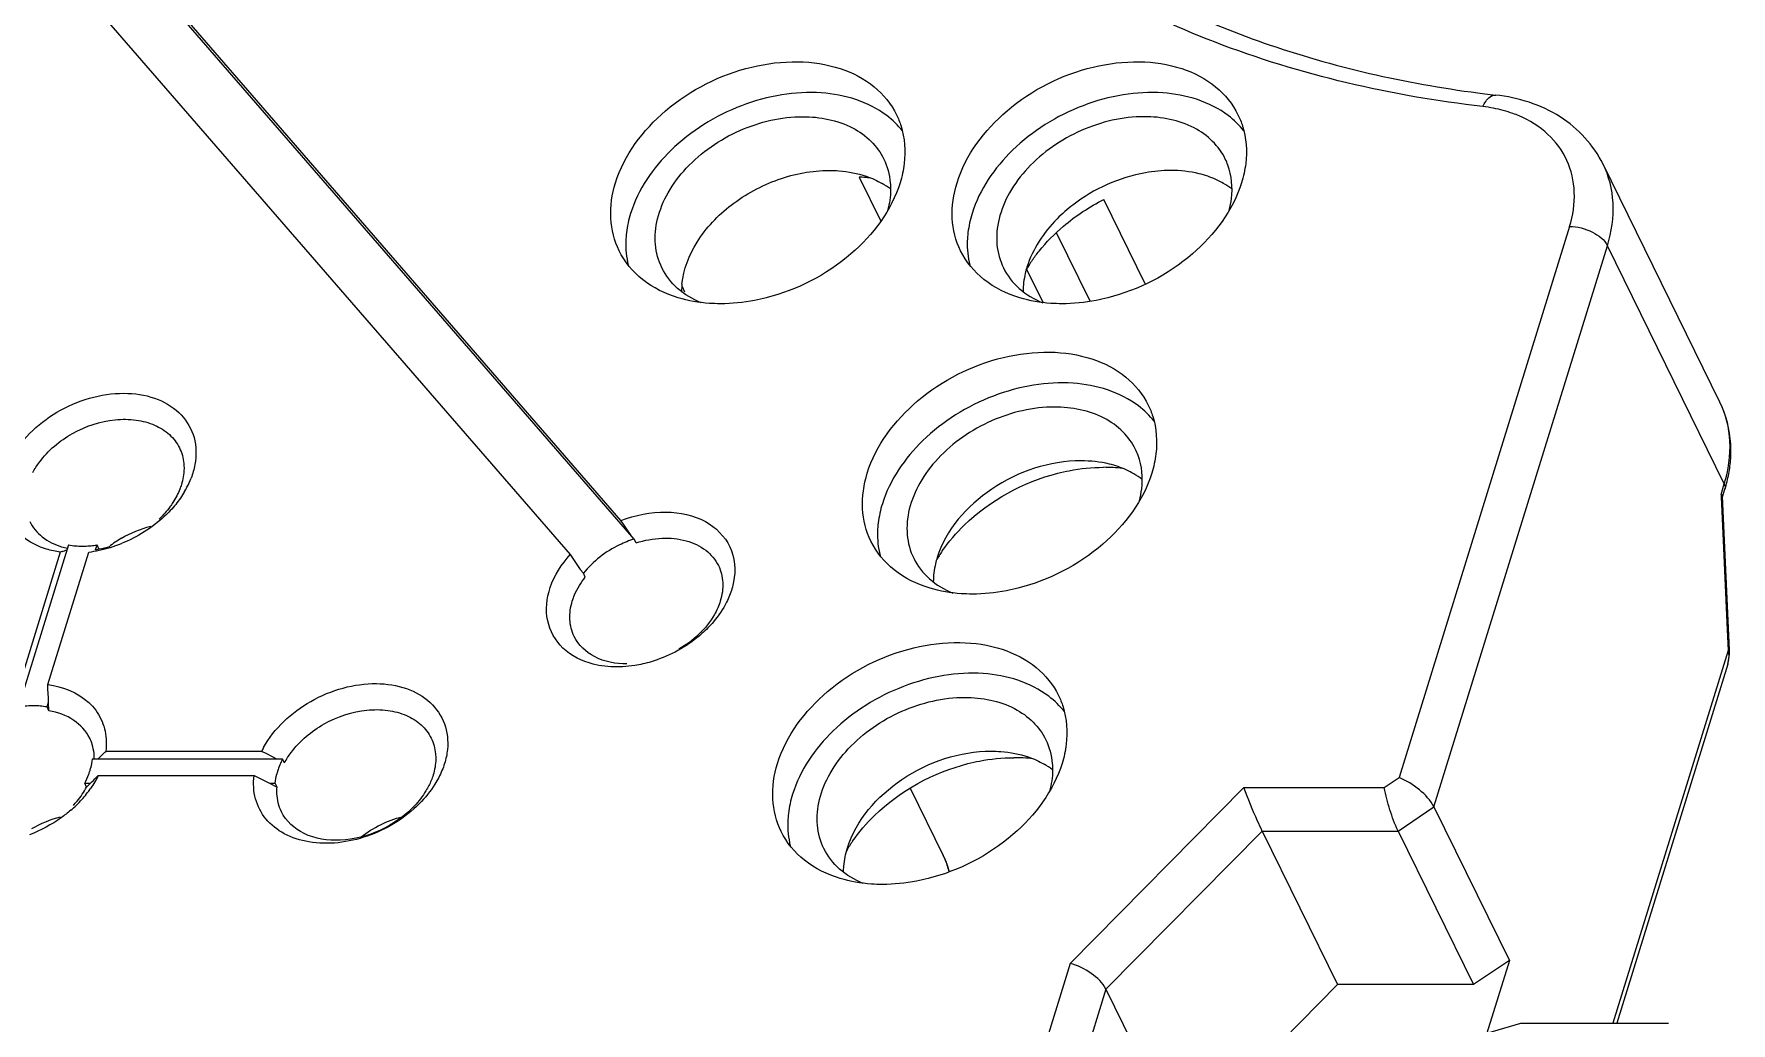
# Model space of a CAD drawing. Header units: millimetres. Extents: x 0 to 297, y 0 to 210.
# Drawn here: x 257.01 to 266.16, y 177.9 to 183.23 of the extents above; entities that cross this region are included whole.
import ezdxf

# ---------------------------------------------------------------- set-up
doc = ezdxf.new("R2010")
doc.units = ezdxf.units.MM
doc.header["$LTSCALE"] = 16.335
doc.layers.add('3_ALL_AXES', color=7, linetype='CONTINUOUS')
doc.layers.add('7_ALL_FEATURES', color=7, linetype='CONTINUOUS')

msp = doc.modelspace()

# ---------------------------------------------------------------- linework, layer by layer
at = {"layer": '3_ALL_AXES', "color": 7, "linetype": 'Continuous'}
msp.add_line((261.73354, 179.16298), (261.91164, 178.80006), dxfattribs=at)
for centre, radius, start, end in [((263.12194, 182.40552), 0.34637, 20.307006, 26.174518), ((261.4199, 181.62078), 0.84071, 85.193852, 86.285437), ((261.41641, 181.62756), 0.83472, 82.843971, 85.19894), ((261.37007, 182.06108), 0.42235, 52.62403, 59.98634), ((263.21219, 182.06108), 0.42235, 52.62403, 59.98634), ((260.91434, 181.84171), 0.41466, 174.166455, 179.747611), ((262.63781, 180.83887), 0.34637, 20.307006, 26.174518), ((262.72806, 180.49442), 0.42235, 52.62403, 59.98634), ((262.24393, 178.92777), 0.42235, 52.62403, 59.98634)]:
    msp.add_arc(centre, radius, start, end, dxfattribs=at)
for points, knots in [([(260.14331, 182.43039), (260.18981, 182.58086), (260.40271, 182.86048), (260.78559, 183.05218), (261.12049, 183.09404), (261.35152, 183.06034), (261.54308, 182.96247), (261.63069, 182.85514), (261.65897, 182.79751)], [0, 0, 0, 0, 0.2518058, 0.5295383, 0.6634467, 0.7864616, 0.8973577, 1, 1, 1, 1]), ([(261.98543, 182.43039), (262.03193, 182.58086), (262.24484, 182.86048), (262.62771, 183.05218), (262.96261, 183.09404), (263.19364, 183.06034), (263.3852, 182.96247), (263.47281, 182.85514), (263.50109, 182.79751)], [0, 0, 0, 0, 0.2518058, 0.5295383, 0.6634467, 0.7864616, 0.8973577, 1, 1, 1, 1]), ([(261.60656, 182.79273), (261.50755, 182.86835), (261.30616, 182.92806), (261.03567, 182.9117), (260.81957, 182.85285), (260.61648, 182.75084), (260.39028, 182.57533), (260.26452, 182.39363), (260.22465, 182.26462)], [0, 0, 0, 0, 0.2239052, 0.3517985, 0.4863583, 0.623162, 0.757313, 1, 1, 1, 1]), ([(263.44868, 182.79273), (263.34968, 182.86835), (263.14828, 182.92806), (262.87779, 182.9117), (262.66169, 182.85285), (262.4586, 182.75084), (262.23241, 182.57533), (262.10664, 182.39363), (262.06677, 182.26462)], [0, 0, 0, 0, 0.2239052, 0.3517985, 0.4863583, 0.623162, 0.757313, 1, 1, 1, 1]), ([(260.39373, 181.97093), (260.37446, 182.01014), (260.35042, 182.09945), (260.36413, 182.24178), (260.42341, 182.38365), (260.55888, 182.56326), (260.80286, 182.73155), (261.03756, 182.78684), (261.15358, 182.78684)], [0, 0, 0, 0, 0.1017788, 0.2097309, 0.3275175, 0.4555166, 0.7296526, 1, 1, 1, 1]), ([(261.15358, 182.78684), (261.24534, 182.78684), (261.38291, 182.76083), (261.52513, 182.65994), (261.57339, 182.59348), (261.59068, 182.55831)], [0, 0, 0, 0, 0.5332389, 0.7722667, 1, 1, 1, 1]), ([(261.65897, 182.79751), (261.66865, 182.77779), (261.70214, 182.69427), (261.70872, 182.60102), (261.70062, 182.53373)], [0, 0, 0, 0, 0.2447347, 1, 1, 1, 1]), ([(262.9957, 182.78684), (262.87968, 182.78684), (262.64498, 182.73155), (262.401, 182.56326), (262.26553, 182.38365), (262.20625, 182.24178), (262.19254, 182.09945), (262.21658, 182.01014), (262.23585, 181.97093)], [0, 0, 0, 0, 0.2703474, 0.5444834, 0.6724825, 0.7902691, 0.8982212, 1, 1, 1, 1]), ([(263.4328, 182.55831), (263.41551, 182.59348), (263.36725, 182.65994), (263.22503, 182.76083), (263.08746, 182.78684), (262.9957, 182.78684)], [0, 0, 0, 0, 0.2277333, 0.4667611, 1, 1, 1, 1]), ([(263.50109, 182.79751), (263.51077, 182.77779), (263.54427, 182.69427), (263.55084, 182.60102), (263.54274, 182.53373)], [0, 0, 0, 0, 0.2447347, 1, 1, 1, 1]), ([(260.50182, 181.88386), (260.50992, 181.96346), (260.57533, 182.12897), (260.76332, 182.32511), (261.013, 182.46062), (261.20294, 182.49676), (261.29593, 182.49676)], [0, 0, 0, 0, 0.2222804, 0.4747157, 0.7416705, 1, 1, 1, 1]), ([(261.29593, 182.49676), (261.31352, 182.49676), (261.38122, 182.49424), (261.44875, 182.48148), (261.49622, 182.46526)], [0, 0, 0, 0, 0.2596445, 1, 1, 1, 1]), ([(263.13806, 182.49676), (263.09234, 182.49676), (262.90409, 182.47891), (262.7231, 182.39744), (262.61005, 182.31019)], [0, 0, 0, 0, 0.2425137, 1, 1, 1, 1]), ([(263.33834, 182.46526), (263.32291, 182.47053), (263.25777, 182.48941), (263.18951, 182.49676), (263.13806, 182.49676)], [0, 0, 0, 0, 0.2405947, 1, 1, 1, 1]), ([(263.45313, 182.28111), (263.45883, 182.30207), (263.47538, 182.38268), (263.46781, 182.46892), (263.44679, 182.52573)], [0, 0, 0, 0, 0.2639994, 1, 1, 1, 1]), ([(260.16275, 182.06327), (260.13621, 182.11734), (260.1052, 182.24238), (260.12424, 182.36869), (260.14331, 182.43039)], [0, 0, 0, 0, 0.4826445, 1, 1, 1, 1]), ([(261.67841, 182.43039), (261.63251, 182.28185), (261.42389, 182.00511), (261.12253, 181.85191), (260.9562, 181.80956)], [0, 0, 0, 0, 0.4752822, 1, 1, 1, 1]), ([(261.6257, 182.43029), (261.62672, 182.41817), (261.62859, 182.36804), (261.62097, 182.31773), (261.61101, 182.28111)], [0, 0, 0, 0, 0.242712, 1, 1, 1, 1]), ([(262.00487, 182.06327), (261.97833, 182.11734), (261.94732, 182.24238), (261.96637, 182.36869), (261.98543, 182.43039)], [0, 0, 0, 0, 0.4826445, 1, 1, 1, 1]), ([(263.52053, 182.43039), (263.47463, 182.28185), (263.26601, 182.00511), (262.96465, 181.85191), (262.79832, 181.80956)], [0, 0, 0, 0, 0.4752822, 1, 1, 1, 1]), ([(262.61005, 182.31019), (262.58032, 182.28725), (262.4751, 182.195), (262.39295, 182.07255), (262.36266, 181.97454)], [0, 0, 0, 0, 0.2679598, 1, 1, 1, 1]), ([(260.20244, 182.16128), (260.20063, 182.14623), (260.19597, 182.08751), (260.20162, 182.02784), (260.21213, 181.98538)], [0, 0, 0, 0, 0.2572876, 1, 1, 1, 1]), ([(262.04456, 182.16128), (262.04275, 182.14623), (262.03809, 182.08751), (262.04374, 182.02784), (262.05426, 181.98538)], [0, 0, 0, 0, 0.2572876, 1, 1, 1, 1]), ([(260.48182, 181.80956), (260.41264, 181.83046), (260.28422, 181.89249), (260.19208, 182.00349), (260.16275, 182.06327)], [0, 0, 0, 0, 0.5204977, 1, 1, 1, 1]), ([(262.32395, 181.80956), (262.25476, 181.83046), (262.12634, 181.89249), (262.0342, 182.00349), (262.00487, 182.06327)], [0, 0, 0, 0, 0.5204977, 1, 1, 1, 1]), ([(260.60545, 181.78322), (260.55948, 181.80169), (260.47482, 181.85124), (260.4142, 181.92928), (260.39373, 181.97093)], [0, 0, 0, 0, 0.5163089, 1, 1, 1, 1]), ([(262.23585, 181.97093), (262.25633, 181.92928), (262.31694, 181.85124), (262.40161, 181.80169), (262.44757, 181.78322)], [0, 0, 0, 0, 0.4836911, 1, 1, 1, 1]), ([(262.36266, 181.97454), (262.35929, 181.96362), (262.34762, 181.92088), (262.34193, 181.87641), (262.3418, 181.84354)], [0, 0, 0, 0, 0.2579413, 1, 1, 1, 1]), ([(260.70914, 181.77761), (260.68926, 181.77761), (260.61264, 181.78016), (260.53619, 181.79314), (260.48182, 181.80956)], [0, 0, 0, 0, 0.259256, 1, 1, 1, 1]), ([(260.9562, 181.80956), (260.93558, 181.80431), (260.85441, 181.78618), (260.77102, 181.77761), (260.70914, 181.77761)], [0, 0, 0, 0, 0.2558791, 1, 1, 1, 1]), ([(262.55126, 181.77761), (262.53138, 181.77761), (262.45476, 181.78016), (262.37831, 181.79314), (262.32395, 181.80956)], [0, 0, 0, 0, 0.259256, 1, 1, 1, 1]), ([(262.79832, 181.80956), (262.7777, 181.80431), (262.69654, 181.78618), (262.61314, 181.77761), (262.55126, 181.77761)], [0, 0, 0, 0, 0.2558791, 1, 1, 1, 1]), ([(261.5013, 180.86373), (261.5478, 181.0142), (261.7607, 181.29383), (262.14358, 181.48553), (262.47848, 181.52739), (262.70951, 181.49369), (262.90107, 181.39582), (262.98868, 181.28848), (263.01696, 181.23085)], [0, 0, 0, 0, 0.2518058, 0.5295383, 0.6634467, 0.7864616, 0.8973577, 1, 1, 1, 1]), ([(262.96454, 181.22607), (262.86554, 181.30169), (262.66415, 181.3614), (262.39366, 181.34505), (262.17756, 181.2862), (261.97447, 181.18419), (261.74827, 181.00868), (261.62251, 180.82698), (261.58264, 180.69797)], [0, 0, 0, 0, 0.2239052, 0.3517985, 0.4863583, 0.623162, 0.757313, 1, 1, 1, 1]), ([(262.51157, 181.22019), (262.39554, 181.22019), (262.16085, 181.16489), (261.91687, 180.9966), (261.7814, 180.81699), (261.72212, 180.67513), (261.70841, 180.53279), (261.73245, 180.44348), (261.75172, 180.40428)], [0, 0, 0, 0, 0.2703474, 0.5444834, 0.6724825, 0.7902691, 0.8982212, 1, 1, 1, 1]), ([(262.94867, 180.99166), (262.93138, 181.02683), (262.88311, 181.09328), (262.7409, 181.19417), (262.60333, 181.22019), (262.51157, 181.22019)], [0, 0, 0, 0, 0.2277333, 0.4667611, 1, 1, 1, 1]), ([(263.01696, 181.23085), (263.02664, 181.21114), (263.06013, 181.12762), (263.06671, 181.03437), (263.05861, 180.96708)], [0, 0, 0, 0, 0.2447347, 1, 1, 1, 1]), ([(262.65392, 180.9301), (262.48554, 180.9301), (262.15869, 180.82285), (261.92498, 180.5582), (261.87853, 180.40788)], [0, 0, 0, 0, 0.5169772, 1, 1, 1, 1]), ([(262.85421, 180.89861), (262.83878, 180.90388), (262.77364, 180.92276), (262.70538, 180.9301), (262.65392, 180.9301)], [0, 0, 0, 0, 0.2405947, 1, 1, 1, 1]), ([(262.969, 180.71446), (262.9747, 180.73542), (262.99125, 180.81603), (262.98367, 180.90227), (262.96266, 180.95908)], [0, 0, 0, 0, 0.2639994, 1, 1, 1, 1]), ([(261.52074, 180.49661), (261.4942, 180.55069), (261.46319, 180.67573), (261.48223, 180.80204), (261.5013, 180.86373)], [0, 0, 0, 0, 0.4826445, 1, 1, 1, 1]), ([(263.0364, 180.86373), (262.9905, 180.7152), (262.78188, 180.43845), (262.48052, 180.28525), (262.31419, 180.24291)], [0, 0, 0, 0, 0.4752822, 1, 1, 1, 1]), ([(261.56043, 180.59462), (261.55862, 180.57958), (261.55396, 180.52085), (261.55961, 180.46119), (261.57012, 180.41873)], [0, 0, 0, 0, 0.2572876, 1, 1, 1, 1]), ([(261.83981, 180.24291), (261.77063, 180.26381), (261.64221, 180.32584), (261.55007, 180.43684), (261.52074, 180.49661)], [0, 0, 0, 0, 0.5204977, 1, 1, 1, 1]), ([(261.75172, 180.40428), (261.77219, 180.36263), (261.8328, 180.28458), (261.91747, 180.23504), (261.96344, 180.21656)], [0, 0, 0, 0, 0.4836911, 1, 1, 1, 1]), ([(261.87853, 180.40788), (261.87516, 180.39697), (261.86349, 180.35422), (261.8578, 180.30976), (261.85767, 180.27688)], [0, 0, 0, 0, 0.2579413, 1, 1, 1, 1]), ([(262.06713, 180.21096), (262.04725, 180.21096), (261.97063, 180.21351), (261.89418, 180.22648), (261.83981, 180.24291)], [0, 0, 0, 0, 0.259256, 1, 1, 1, 1]), ([(262.31419, 180.24291), (262.29357, 180.23766), (262.2124, 180.21953), (262.12901, 180.21096), (262.06713, 180.21096)], [0, 0, 0, 0, 0.2558791, 1, 1, 1, 1]), ([(261.01716, 179.29708), (261.06366, 179.44755), (261.27657, 179.72717), (261.65944, 179.91887), (261.99435, 179.96073), (262.22538, 179.92703), (262.41694, 179.82916), (262.50454, 179.72183), (262.53283, 179.6642)], [0, 0, 0, 0, 0.2518058, 0.5295383, 0.6634467, 0.7864616, 0.8973577, 1, 1, 1, 1]), ([(262.48041, 179.65942), (262.38141, 179.73504), (262.18001, 179.79475), (261.90953, 179.7784), (261.69343, 179.71955), (261.49034, 179.61754), (261.26414, 179.44202), (261.13838, 179.26032), (261.09851, 179.13131)], [0, 0, 0, 0, 0.2239052, 0.3517985, 0.4863583, 0.623162, 0.757313, 1, 1, 1, 1]), ([(261.26759, 178.83763), (261.24832, 178.87683), (261.22427, 178.96614), (261.23799, 179.10847), (261.29727, 179.25034), (261.43274, 179.42995), (261.67671, 179.59824), (261.91141, 179.65353), (262.02744, 179.65353)], [0, 0, 0, 0, 0.1017788, 0.2097309, 0.3275175, 0.4555166, 0.7296526, 1, 1, 1, 1]), ([(262.02744, 179.65353), (262.1192, 179.65353), (262.25677, 179.62752), (262.39898, 179.52663), (262.44725, 179.46017), (262.46453, 179.425)], [0, 0, 0, 0, 0.5332389, 0.7722667, 1, 1, 1, 1]), ([(262.53283, 179.6642), (262.5425, 179.64448), (262.576, 179.56097), (262.58258, 179.46771), (262.57448, 179.40042)], [0, 0, 0, 0, 0.2447347, 1, 1, 1, 1]), ([(261.3944, 178.84123), (261.44085, 178.99154), (261.67456, 179.2562), (262.00141, 179.36345), (262.16979, 179.36345)], [0, 0, 0, 0, 0.4830228, 1, 1, 1, 1]), ([(262.16979, 179.36345), (262.18738, 179.36345), (262.25507, 179.36093), (262.32261, 179.34817), (262.37007, 179.33195)], [0, 0, 0, 0, 0.2596445, 1, 1, 1, 1]), ([(261.0366, 178.92996), (261.01007, 178.98404), (260.97906, 179.10908), (260.9981, 179.23538), (261.01716, 179.29708)], [0, 0, 0, 0, 0.4826445, 1, 1, 1, 1]), ([(262.55227, 179.29708), (262.50637, 179.14854), (262.29774, 178.8718), (261.99638, 178.7186), (261.83005, 178.67625)], [0, 0, 0, 0, 0.4752822, 1, 1, 1, 1]), ([(262.49956, 179.29698), (262.50058, 179.28486), (262.50245, 179.23473), (262.49483, 179.18442), (262.48486, 179.1478)], [0, 0, 0, 0, 0.242712, 1, 1, 1, 1]), ([(261.0763, 179.02797), (261.07449, 179.01292), (261.06983, 178.9542), (261.07548, 178.89454), (261.08599, 178.85207)], [0, 0, 0, 0, 0.2572876, 1, 1, 1, 1]), ([(261.35568, 178.67625), (261.28649, 178.69716), (261.15808, 178.75918), (261.06594, 178.87018), (261.0366, 178.92996)], [0, 0, 0, 0, 0.5204977, 1, 1, 1, 1]), ([(261.47931, 178.64991), (261.43334, 178.66839), (261.34867, 178.71793), (261.28806, 178.79597), (261.26759, 178.83763)], [0, 0, 0, 0, 0.5163089, 1, 1, 1, 1]), ([(261.37353, 178.71023), (261.37358, 178.721), (261.37552, 178.7653), (261.3845, 178.80919), (261.3944, 178.84123)], [0, 0, 0, 0, 0.2430927, 1, 1, 1, 1]), ([(261.58299, 178.64431), (261.56312, 178.64431), (261.4865, 178.64685), (261.41004, 178.65983), (261.35568, 178.67625)], [0, 0, 0, 0, 0.259256, 1, 1, 1, 1]), ([(261.83005, 178.67625), (261.80943, 178.671), (261.72827, 178.65287), (261.64487, 178.64431), (261.58299, 178.64431)], [0, 0, 0, 0, 0.2558791, 1, 1, 1, 1])]:
    msp.add_open_spline(points, degree=3, knots=knots, dxfattribs=at)
for points in [[(261.6909, 182.71006), (261.66652, 182.74096), (261.63784, 182.76883), (261.60656, 182.79273)], [(263.53302, 182.71006), (263.50864, 182.74096), (263.47996, 182.76883), (263.44868, 182.79273)], [(261.59068, 182.55831), (261.61019, 182.51861), (261.62198, 182.47437), (261.6257, 182.43029)], [(261.49622, 182.46526), (261.52568, 182.45519), (261.55439, 182.44239), (261.58133, 182.42679)], [(261.70062, 182.53373), (261.69641, 182.49875), (261.68881, 182.46405), (261.67841, 182.43039)], [(263.42345, 182.42679), (263.39651, 182.44239), (263.3678, 182.45519), (263.33834, 182.46526)], [(263.54274, 182.53373), (263.53853, 182.49875), (263.53093, 182.46405), (263.52053, 182.43039)], [(260.22465, 182.26462), (260.21425, 182.23096), (260.20665, 182.19626), (260.20244, 182.16128)], [(262.06677, 182.26462), (262.05637, 182.23096), (262.04878, 182.19626), (262.04456, 182.16128)], [(263.04889, 181.1434), (263.0245, 181.17431), (262.99583, 181.20218), (262.96454, 181.22607)], [(263.05861, 180.96708), (263.0544, 180.93209), (263.0468, 180.8974), (263.0364, 180.86373)], [(262.93932, 180.86014), (262.91238, 180.87574), (262.88367, 180.88854), (262.85421, 180.89861)], [(261.58264, 180.69797), (261.57224, 180.6643), (261.56464, 180.62961), (261.56043, 180.59462)], [(262.56476, 179.57675), (262.54037, 179.60766), (262.5117, 179.63552), (262.48041, 179.65942)], [(262.46453, 179.425), (262.48405, 179.3853), (262.49583, 179.34107), (262.49956, 179.29698)], [(262.57448, 179.40042), (262.57027, 179.36544), (262.56267, 179.33074), (262.55227, 179.29708)], [(262.37007, 179.33195), (262.39954, 179.32189), (262.42824, 179.30908), (262.45519, 179.29348)], [(261.09851, 179.13131), (261.08811, 179.09765), (261.08051, 179.06295), (261.0763, 179.02797)]]:
    msp.add_open_spline(points, degree=3, dxfattribs=at)
at = {"layer": '7_ALL_FEATURES', "color": 7, "linetype": 'Continuous'}
for p, q in [((260.24427, 180.50804), (257.10748, 184.12683)), ((260.17274, 180.60854), (257.13833, 184.10921)), ((256.86418, 183.92458), (259.89859, 180.42391)), ((261.45833, 182.46062), (261.57458, 182.22374)), ((266.10112, 181.24653), (265.4707, 182.53119)), ((263.00062, 181.88423), (262.7768, 182.34034)), ((265.28968, 182.19425), (264.37076, 179.2206)), ((262.70377, 181.79151), (262.52279, 182.16033)), ((264.55839, 179.06292), (265.49403, 182.09065)), ((266.12445, 180.80598), (265.49403, 182.09065)), ((262.45011, 181.78466), (262.36108, 181.96607)), ((260.50194, 181.87018), (260.51582, 181.84189)), ((266.10687, 180.74908), (266.12445, 180.80598)), ((266.10687, 180.74908), (266.10751, 180.73463)), ((266.10751, 180.73463), (266.11271, 180.61863)), ((266.11507, 180.73497), (266.12789, 180.77646)), ((266.15243, 179.91055), (266.11539, 180.73727)), ((260.18666, 180.58786), (260.17274, 180.60854)), ((260.20035, 180.56753), (260.18666, 180.58786)), ((260.22704, 180.52792), (260.20035, 180.56753)), ((266.11271, 180.61863), (266.13781, 180.05846)), ((257.19306, 180.47589), (256.92302, 179.60204)), ((257.33837, 180.44935), (257.34657, 180.47589)), ((257.35674, 180.45517), (257.34657, 180.47589)), ((257.35223, 180.45374), (257.35674, 180.45517)), ((260.25444, 180.48732), (260.24427, 180.50804)), ((257.14817, 180.43788), (256.92723, 179.72293)), ((257.08074, 179.72293), (257.30168, 180.43788)), ((257.15753, 180.44079), (257.14817, 180.43788)), ((259.89859, 180.42391), (259.95289, 180.34329)), ((259.95289, 180.34329), (259.97012, 180.32341)), ((259.98029, 180.30269), (259.97012, 180.32341)), ((266.13781, 180.05846), (266.14464, 179.90608)), ((266.14464, 179.90608), (265.52359, 177.89635)), ((266.14272, 179.83214), (265.54452, 177.89635)), ((257.08177, 179.69884), (257.08074, 179.72293)), ((257.07653, 179.60204), (257.08473, 179.62858)), ((257.08277, 179.67509), (257.08177, 179.69884)), ((257.08376, 179.65167), (257.08277, 179.67509)), ((257.08473, 179.62858), (257.08376, 179.65167)), ((257.0867, 179.58131), (257.08473, 179.62858)), ((257.0867, 179.58131), (257.07653, 179.60204)), ((258.23395, 179.36235), (257.3933, 179.36235)), ((258.25509, 179.35173), (258.23395, 179.36235)), ((258.29637, 179.33101), (258.25509, 179.35173)), ((258.34771, 179.32091), (257.32021, 179.32091)), ((258.31651, 179.32091), (258.29637, 179.33101)), ((258.35788, 179.30019), (258.34771, 179.32091)), ((257.27986, 179.19036), (257.31107, 179.19036)), ((257.29003, 179.16964), (257.27986, 179.19036)), ((257.29003, 179.16964), (257.30575, 179.18512)), ((257.30575, 179.18512), (257.31107, 179.19036)), ((257.34227, 179.22121), (257.35295, 179.2318)), ((257.35295, 179.2318), (258.19361, 179.2318)), ((258.19361, 179.2318), (258.27616, 179.19036)), ((258.27616, 179.19036), (258.30737, 179.19036)), ((258.27616, 179.19036), (258.31754, 179.16964)), ((258.31754, 179.16964), (258.30737, 179.19036)), ((262.59526, 178.21766), (263.53263, 179.16652)), ((263.53263, 179.16652), (264.29046, 179.16652)), ((264.29046, 179.16652), (264.37076, 179.2206)), ((264.36454, 178.93237), (264.55839, 179.06292)), ((264.55839, 179.06292), (264.96512, 178.23411)), ((262.7888, 178.07908), (263.63176, 178.93237)), ((263.63176, 178.93237), (264.36454, 178.93237)), ((263.63176, 178.93237), (264.03848, 178.10355)), ((264.36454, 178.93237), (264.77126, 178.10355)), ((262.59526, 178.21766), (262.29413, 177.24319)), ((264.96512, 178.23411), (264.77126, 178.10355)), ((264.96512, 178.23411), (264.84408, 177.84244)), ((262.7888, 178.07908), (262.50929, 177.17457)), ((262.7888, 178.07908), (263.19552, 177.25026)), ((263.19552, 177.25026), (264.03848, 178.10355)), ((264.77126, 178.10355), (264.03848, 178.10355)), ((264.84408, 177.84244), (265.02645, 177.89635)), ((265.02645, 177.89635), (265.82412, 177.89635))]:
    msp.add_line(p, q, dxfattribs=at)
msp.add_lwpolyline([(266.14272, 179.83213), (266.14554, 179.8421), (266.15231, 179.88637), (266.15243, 179.91055)], dxfattribs=at)
for centre, radius, start, end in [((264.73329, 182.07164), 0.77493, 79.137732, 83.439616), ((265.629, 189.29426), 6.43318, 262.882243, 263.41957), ((261.41889, 181.60524), 0.85629, 86.285393, 87.359839), ((263.07185, 181.53971), 0.82828, 145.197236, 149.631446), ((265.46717, 180.98838), 0.69344, 349.3322, 356.211782), ((257.41242, 181.00633), 0.47281, 332.426525, 338.941638), ((262.77646, 180.04244), 0.85245, 83.122687, 90.057312), ((265.4077, 180.99958), 0.75396, 342.786343, 349.331886), ((257.37408, 181.02583), 0.51583, 329.538976, 332.478669), ((257.26591, 180.83264), 0.38262, 253.144452, 258.317054), ((254.6827, 188.38929), 8.32487, 287.294402, 287.491449), ((257.2647, 180.90256), 0.43265, 260.468037, 265.401808), ((257.26771, 180.93913), 0.46933, 265.393423, 270.026406), ((257.26768, 180.97467), 0.50488, 270.028414, 274.441397), ((257.2167, 181.11275), 0.6802, 277.177132, 281.987549), ((257.26556, 181.00395), 0.53423, 274.42522, 277.515189), ((257.26386, 181.01743), 0.54782, 277.506364, 278.683303), ((255.20765, 187.20923), 7.08773, 287.494918, 287.612455), ((257.26971, 181.02206), 0.57353, 278.727614, 284.782038), ((257.2044, 181.1693), 0.73807, 282.009607, 291.74856), ((257.78499, 179.98736), 0.60767, 120.278033, 127.919077), ((262.58568, 179.97424), 0.82592, 145.349444, 149.623426), ((266.02174, 179.86945), 0.1266, 342.861124, 349.141519), ((257.00488, 179.17536), 0.43265, 80.468037, 85.401808), ((257.09578, 179.32959), 0.23513, 17.310204, 26.137716), ((257.06584, 179.3244), 0.2656, 359.29657, 5.785944), ((241.32113, 195.56995), 22.82544, 314.611703, 314.759628), ((258.67666, 179.14563), 0.49292, 151.291159, 153.916188), ((256.97544, 179.35818), 0.34725, 341.521034, 342.825164), ((256.9864, 179.35484), 0.33579, 342.816721, 345.777203), ((258.64118, 179.15643), 0.33579, 162.816721, 165.777203), ((258.66463, 179.14895), 0.36041, 157.171383, 162.782069), ((258.69651, 179.13555), 0.39499, 152.012291, 157.173781), ((262.29233, 178.47579), 0.85245, 83.122687, 90.057312), ((256.81677, 179.50773), 0.60369, 317.8271, 325.30508), ((256.96726, 179.36091), 0.35587, 339.954805, 341.519966), ((242.80596, 193.89227), 20.65295, 314.61393, 314.735648), ((256.7685, 179.5516), 0.66892, 310.673043, 317.818072), ((262.10154, 178.40759), 0.82592, 145.349444, 149.623426), ((261.51896, 178.60759), 0.4373, 18.849923, 26.111812), ((261.4749, 178.58618), 0.48629, 15.084841, 26.09182), ((261.51263, 178.60546), 0.44398, 13.95335, 18.846271)]:
    msp.add_arc(centre, radius, start, end, dxfattribs=at)
for points, knots in [([(261.32736, 185.11954), (261.47265, 184.82347), (261.86085, 184.25979), (262.67591, 183.59376), (263.68853, 183.12417), (264.43951, 182.95965), (264.83187, 182.91065)], [0, 0, 0, 0, 0.2296635, 0.4689033, 0.7246554, 1, 1, 1, 1]), ([(264.82183, 182.84149), (264.32871, 182.89838), (263.38912, 183.11326), (262.53857, 183.57883), (262.17987, 183.86139)], [0, 0, 0, 0, 0.5208568, 1, 1, 1, 1]), ([(264.82183, 182.84149), (264.82624, 182.85103), (264.84054, 182.87824), (264.87043, 182.90592), (264.89177, 182.90345)], [0, 0, 0, 0, 0.3285889, 1, 1, 1, 1]), ([(265.01721, 182.79118), (265.00643, 182.79577), (264.96167, 182.8133), (264.915, 182.82582), (264.87932, 182.83268)], [0, 0, 0, 0, 0.2438933, 1, 1, 1, 1]), ([(265.4707, 182.53119), (265.42018, 182.63415), (265.24846, 182.81757), (265.01321, 182.88945), (264.89177, 182.90346)], [0, 0, 0, 0, 0.4840486, 1, 1, 1, 1]), ([(265.28968, 182.19425), (265.30814, 182.25396), (265.32706, 182.37608), (265.28669, 182.55516), (265.17838, 182.70254), (265.07403, 182.767), (265.01721, 182.79118)], [0, 0, 0, 0, 0.2597556, 0.5021944, 0.7433751, 1, 1, 1, 1]), ([(265.49403, 182.09065), (265.51691, 182.16469), (265.53977, 182.31625), (265.50257, 182.46631), (265.4707, 182.53119)], [0, 0, 0, 0, 0.5174121, 1, 1, 1, 1]), ([(262.39173, 182.01245), (262.40326, 182.02904), (262.45302, 182.09553), (262.51175, 182.15517), (262.55959, 182.19585)], [0, 0, 0, 0, 0.2433497, 1, 1, 1, 1]), ([(265.28968, 182.19425), (265.33205, 182.19425), (265.41014, 182.17451), (265.478, 182.12331), (265.49403, 182.09065)], [0, 0, 0, 0, 0.5380204, 1, 1, 1, 1]), ([(256.88619, 180.94876), (256.94475, 181.05594), (257.09272, 181.18981), (257.32446, 181.28133), (257.5074, 181.30324), (257.67458, 181.27238), (257.80724, 181.18807), (257.88196, 181.05662), (257.88314, 180.95726), (257.87435, 180.9094)], [0, 0, 0, 0, 0.2720926, 0.4157176, 0.5526071, 0.6767962, 0.7875974, 0.8916063, 1, 1, 1, 1]), ([(266.1591, 180.94256), (266.16083, 180.96904), (266.16152, 181.0729), (266.13516, 181.17716), (266.10112, 181.24653)], [0, 0, 0, 0, 0.255608, 1, 1, 1, 1]), ([(266.12445, 180.80598), (266.14733, 180.88002), (266.17019, 181.03159), (266.13299, 181.18165), (266.10112, 181.24653)], [0, 0, 0, 0, 0.5174121, 1, 1, 1, 1]), ([(257.03516, 180.92258), (257.08208, 180.98608), (257.20839, 181.09179), (257.40057, 181.15541), (257.55454, 181.155), (257.65643, 181.12854), (257.7395, 181.07688), (257.77787, 181.0266), (257.79101, 180.99982)], [0, 0, 0, 0, 0.269303, 0.5437648, 0.6721047, 0.7901671, 0.8982424, 1, 1, 1, 1]), ([(257.81444, 180.9158), (257.8153, 180.90652), (257.81678, 180.86804), (257.81011, 180.82942), (257.8015, 180.80157)], [0, 0, 0, 0, 0.2421119, 1, 1, 1, 1]), ([(261.90624, 180.44384), (261.94091, 180.49404), (262.10657, 180.68667), (262.34244, 180.81556), (262.52855, 180.86294)], [0, 0, 0, 0, 0.2410713, 1, 1, 1, 1]), ([(262.52855, 180.86294), (262.54917, 180.86819), (262.63034, 180.88633), (262.71373, 180.89489), (262.77561, 180.89489)], [0, 0, 0, 0, 0.2558791, 1, 1, 1, 1]), ([(257.8015, 180.80157), (257.79897, 180.79336), (257.78716, 180.75974), (257.77052, 180.72789), (257.75592, 180.70517)], [0, 0, 0, 0, 0.241437, 1, 1, 1, 1]), ([(266.11537, 180.73752), (266.11523, 180.74088), (266.11198, 180.7454), (266.10813, 180.74825), (266.10687, 180.74908)], [0, 0, 0, 0, 0.6902982, 1, 1, 1, 1]), ([(266.12445, 180.80598), (266.12566, 180.80353), (266.12943, 180.79425), (266.13001, 180.78345), (266.12788, 180.77646)], [0, 0, 0, 0, 0.2721986, 1, 1, 1, 1]), ([(257.77055, 180.69507), (257.75208, 180.67225), (257.66916, 180.58374), (257.56308, 180.51769), (257.47788, 180.48376)], [0, 0, 0, 0, 0.2425034, 1, 1, 1, 1]), ([(257.75592, 180.70517), (257.75083, 180.69726), (257.72892, 180.66545), (257.70317, 180.63634), (257.68215, 180.61607)], [0, 0, 0, 0, 0.24369, 1, 1, 1, 1]), ([(260.17274, 180.60854), (260.24997, 180.63782), (260.40591, 180.669), (260.62813, 180.62505), (260.7817, 180.47639), (260.79244, 180.33932), (260.78051, 180.2771)], [0, 0, 0, 0, 0.293244, 0.5513631, 0.7750829, 1, 1, 1, 1]), ([(257.07417, 180.45377), (257.0595, 180.45817), (257.00466, 180.47765), (256.95384, 180.50952), (256.92297, 180.5393)], [0, 0, 0, 0, 0.2631778, 1, 1, 1, 1]), ([(256.98304, 180.60334), (256.99885, 180.57114), (257.04847, 180.51126), (257.11767, 180.47778), (257.15496, 180.46646)], [0, 0, 0, 0, 0.4793441, 1, 1, 1, 1]), ([(260.24427, 180.50804), (260.21721, 180.49949), (260.11398, 180.45845), (260.02149, 180.38818), (259.97012, 180.32341)], [0, 0, 0, 0, 0.2555545, 1, 1, 1, 1]), ([(260.25444, 180.48732), (260.29964, 180.50161), (260.39028, 180.51867), (260.52179, 180.50669), (260.63219, 180.45614), (260.68265, 180.39652), (260.69843, 180.36435)], [0, 0, 0, 0, 0.2856497, 0.5485883, 0.7840739, 1, 1, 1, 1]), ([(260.02251, 179.83321), (259.96297, 179.84846), (259.851, 179.90226), (259.75792, 180.06734), (259.78, 180.26107), (259.85226, 180.37259), (259.89859, 180.42391)], [0, 0, 0, 0, 0.2489928, 0.4767588, 0.7198613, 1, 1, 1, 1]), ([(260.69843, 180.36435), (260.71223, 180.33623), (260.72835, 180.27121), (260.71845, 180.20553), (260.70854, 180.17345)], [0, 0, 0, 0, 0.4826845, 1, 1, 1, 1]), ([(259.91029, 180.17345), (259.91375, 180.18467), (259.93076, 180.23085), (259.95704, 180.27338), (259.98029, 180.30269)], [0, 0, 0, 0, 0.2388762, 1, 1, 1, 1]), ([(259.9204, 179.98255), (259.9066, 180.01068), (259.89049, 180.0757), (259.90037, 180.14138), (259.91029, 180.17345)], [0, 0, 0, 0, 0.4827728, 1, 1, 1, 1]), ([(260.70854, 180.17345), (260.70065, 180.14793), (260.65308, 180.04161), (260.56241, 179.95835), (260.48562, 179.91345)], [0, 0, 0, 0, 0.2309114, 1, 1, 1, 1]), ([(260.75878, 180.20354), (260.75381, 180.1911), (260.73076, 180.14033), (260.69896, 180.0937), (260.67158, 180.06143)], [0, 0, 0, 0, 0.2403692, 1, 1, 1, 1]), ([(260.67158, 180.06143), (260.65226, 180.03865), (260.56597, 179.95105), (260.45609, 179.88742), (260.36849, 179.85662)], [0, 0, 0, 0, 0.2433758, 1, 1, 1, 1]), ([(260.20449, 179.83402), (260.14486, 179.83403), (260.0306, 179.85414), (259.9431, 179.93627), (259.9204, 179.98255)], [0, 0, 0, 0, 0.5363663, 1, 1, 1, 1]), ([(266.1524, 179.91055), (266.15241, 179.91016), (266.15062, 179.90733), (266.14721, 179.90684), (266.14464, 179.90608)], [0, 0, 0, 0, 0.1285525, 1, 1, 1, 1]), ([(260.36849, 179.85662), (260.33935, 179.84637), (260.22737, 179.81479), (260.10541, 179.81198), (260.02251, 179.83321)], [0, 0, 0, 0, 0.2651945, 1, 1, 1, 1]), ([(257.08074, 179.72293), (257.16068, 179.71208), (257.2799, 179.66611), (257.37415, 179.53964), (257.39271, 179.46626), (257.39533, 179.4295)], [0, 0, 0, 0, 0.5229914, 0.7610935, 1, 1, 1, 1]), ([(258.24434, 179.3824), (258.3015, 179.48683), (258.44446, 179.61805), (258.6694, 179.7108), (258.84828, 179.73635), (259.01378, 179.71177), (259.14853, 179.63651), (259.23156, 179.5149), (259.24123, 179.41899), (259.23658, 179.37246)], [0, 0, 0, 0, 0.2711518, 0.4145376, 0.5519148, 0.677315, 0.7893966, 0.8934984, 1, 1, 1, 1]), ([(257.03957, 179.60662), (257.03011, 179.60738), (256.99121, 179.60931), (256.95212, 179.60648), (256.92302, 179.60204)], [0, 0, 0, 0, 0.2436785, 1, 1, 1, 1]), ([(257.30686, 179.43318), (257.28789, 179.47182), (257.223, 179.54254), (257.13402, 179.57333), (257.0867, 179.58131)], [0, 0, 0, 0, 0.4728377, 1, 1, 1, 1]), ([(258.39315, 179.35592), (258.44007, 179.41942), (258.56638, 179.52514), (258.75856, 179.58875), (258.91252, 179.58834), (259.01441, 179.56188), (259.09749, 179.51023), (259.13586, 179.45994), (259.149, 179.43316)], [0, 0, 0, 0, 0.269303, 0.5437648, 0.6721047, 0.7901671, 0.8982424, 1, 1, 1, 1]), ([(259.17243, 179.34914), (259.17329, 179.33987), (259.17477, 179.30139), (259.1681, 179.26277), (259.15949, 179.23492)], [0, 0, 0, 0, 0.2421119, 1, 1, 1, 1]), ([(261.42211, 178.87719), (261.45678, 178.92738), (261.62243, 179.12002), (261.8583, 179.24891), (262.04442, 179.29629)], [0, 0, 0, 0, 0.2410713, 1, 1, 1, 1]), ([(262.04442, 179.29629), (262.06504, 179.30154), (262.1462, 179.31967), (262.2296, 179.32824), (262.29148, 179.32824)], [0, 0, 0, 0, 0.2558791, 1, 1, 1, 1]), ([(257.21855, 179.07032), (257.22573, 179.07804), (257.25262, 179.10879), (257.27582, 179.14287), (257.29003, 179.16964)], [0, 0, 0, 0, 0.258106, 1, 1, 1, 1]), ([(258.48911, 178.87384), (258.44317, 178.88166), (258.35661, 178.90888), (258.2518, 178.99062), (258.19224, 179.10497), (258.18824, 179.1901), (258.19361, 179.2318)], [0, 0, 0, 0, 0.271575, 0.5186023, 0.7549747, 1, 1, 1, 1]), ([(258.34103, 179.03667), (258.32622, 179.06685), (258.31531, 179.11266), (258.31652, 179.15798), (258.31754, 179.16964)], [0, 0, 0, 0, 0.7417816, 1, 1, 1, 1]), ([(259.13608, 179.17728), (259.13121, 179.16763), (259.10951, 179.1285), (259.08183, 179.0928), (259.0586, 179.06811)], [0, 0, 0, 0, 0.2416881, 1, 1, 1, 1]), ([(259.18999, 179.2217), (259.18346, 179.20909), (259.15416, 179.15803), (259.11665, 179.11182), (259.08517, 179.08016)], [0, 0, 0, 0, 0.2412274, 1, 1, 1, 1]), ([(263.63176, 178.93237), (263.62308, 178.95006), (263.58781, 179.02716), (263.55521, 179.10549), (263.53263, 179.16652)], [0, 0, 0, 0, 0.2324296, 1, 1, 1, 1]), ([(264.36454, 178.93237), (264.3465, 178.96913), (264.31936, 179.04688), (264.29765, 179.12611), (264.29046, 179.16652)], [0, 0, 0, 0, 0.4994498, 1, 1, 1, 1]), ([(264.55839, 179.06292), (264.5407, 179.09899), (264.48024, 179.15951), (264.41031, 179.20497), (264.37076, 179.2206)], [0, 0, 0, 0, 0.4857743, 1, 1, 1, 1]), ([(259.08517, 179.08016), (259.00722, 179.00176), (258.81698, 178.88467), (258.59292, 178.85618), (258.48911, 178.87384)], [0, 0, 0, 0, 0.5122061, 1, 1, 1, 1]), ([(257.20446, 179.04427), (257.1883, 179.03035), (257.12041, 178.97705), (257.04316, 178.93576), (256.98246, 178.9127)], [0, 0, 0, 0, 0.2472754, 1, 1, 1, 1]), ([(259.0586, 179.06811), (259.00709, 179.01335), (258.88086, 178.92504), (258.66801, 178.86937), (258.46519, 178.897), (258.36593, 178.98596), (258.34103, 179.03667)], [0, 0, 0, 0, 0.2761023, 0.5500775, 0.7925039, 1, 1, 1, 1]), ([(262.7888, 178.07908), (262.77184, 178.11365), (262.70937, 178.17062), (262.63631, 178.2076), (262.59526, 178.21766)], [0, 0, 0, 0, 0.4767918, 1, 1, 1, 1])]:
    msp.add_open_spline(points, degree=3, knots=knots, dxfattribs=at)
for points in [[(262.55959, 182.19585), (262.62583, 182.25219), (262.69935, 182.3008), (262.7768, 182.34034)], [(257.79101, 180.99982), (257.80381, 180.97371), (257.81174, 180.94474), (257.81444, 180.9158)], [(256.99989, 180.86685), (257.0102, 180.88627), (257.0221, 180.9049), (257.03516, 180.92258)], [(257.87435, 180.9094), (257.86978, 180.88454), (257.86271, 180.86004), (257.85366, 180.83644)], [(257.8187, 180.76433), (257.80446, 180.74009), (257.78824, 180.71692), (257.77055, 180.69507)], [(257.4786, 180.51214), (257.5276, 180.54079), (257.58103, 180.56297), (257.63601, 180.57708)], [(257.14817, 180.43788), (257.12317, 180.44127), (257.09834, 180.44652), (257.07417, 180.45377)], [(260.78051, 180.2771), (260.7757, 180.25199), (260.76827, 180.22728), (260.75878, 180.20354)], [(266.14464, 179.90608), (266.14902, 179.88639), (266.14989, 179.8654), (266.14608, 179.8456)], [(257.33008, 179.35118), (257.32841, 179.36755), (257.32515, 179.38385), (257.32026, 179.39956)], [(257.39533, 179.4295), (257.39692, 179.40717), (257.39616, 179.38456), (257.3933, 179.36235)], [(258.35788, 179.30019), (258.36818, 179.31961), (258.38009, 179.33824), (258.39315, 179.35592)], [(259.149, 179.43316), (259.1618, 179.40706), (259.16973, 179.37809), (259.17243, 179.34914)], [(259.23658, 179.37246), (259.23402, 179.34694), (259.22865, 179.32159), (259.22108, 179.29708)], [(257.32021, 179.32091), (257.31878, 179.30455), (257.31593, 179.28826), (257.3119, 179.27234)], [(259.22108, 179.29708), (259.21305, 179.27111), (259.20249, 179.24583), (259.18999, 179.2217)], [(257.27986, 179.19036), (257.28818, 179.20603), (257.2955, 179.22227), (257.30158, 179.23894)], [(257.35295, 179.2318), (257.34145, 179.20828), (257.328, 179.18565), (257.31312, 179.16411)], [(258.30737, 179.19036), (258.3088, 179.20672), (258.31164, 179.22301), (258.31568, 179.23894)], [(259.15949, 179.23492), (259.15337, 179.2151), (259.14541, 179.1958), (259.13608, 179.17728)], [(256.99447, 178.94548), (257.04289, 178.97379), (257.09563, 178.99578), (257.1499, 179.00992)], [(258.77097, 178.9012), (258.83591, 178.95155), (258.91268, 178.98928), (258.99221, 179.00996)]]:
    msp.add_open_spline(points, degree=3, dxfattribs=at)

doc.saveas('drawing.dxf')
